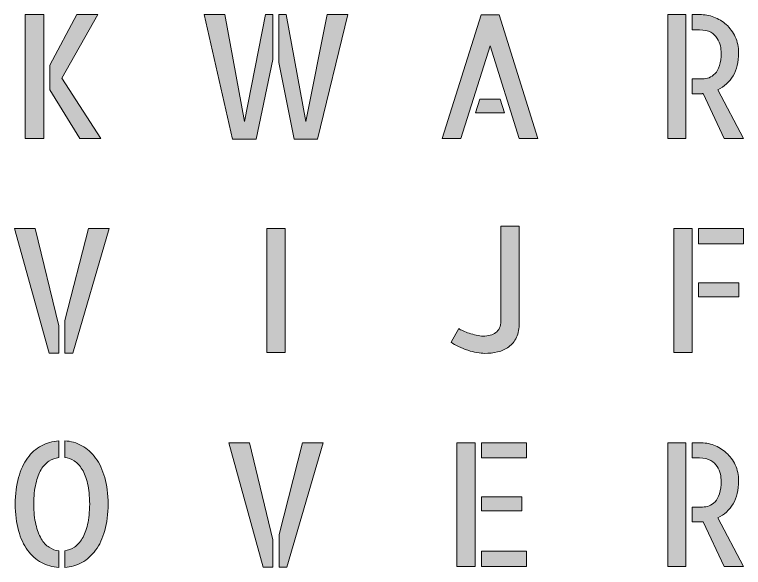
# Model space of a CAD drawing. Header units: millimetres. Extents: x 5 to 145, y -147 to -4.
# Drawn here: x 4.7 to 61.4, y -46.8 to -3.8 of the extents above; entities that cross this region are included whole.
import ezdxf

# ---------------------------------------------------------------- set-up
doc = ezdxf.new("R2010")
doc.units = ezdxf.units.MM
doc.header["$MEASUREMENT"] = 0
doc.layers.add('NL', color=7, linetype='Continuous', lineweight=0)

# ---------------------------------------------------------------- blocks, each defined once
blk = doc.blocks.new('Block_0')
at = {"layer": 'NL', "true_color": 0x1d1d1b, "transparency": 33554687}
h = blk.add_hatch(color=250, dxfattribs=at)
h.dxf.hatch_style = 2
edge = h.paths.add_edge_path()
edge.add_spline(control_points=[(8.357, -8.733), (8.357, -8.733), (11.371, -13.419), (11.371, -13.419), (11.371, -13.419), (9.735, -13.419), (9.735, -13.419), (9.735, -13.419), (7.415, -9.623), (7.415, -9.623), (7.415, -9.623), (7.415, -7.712), (7.415, -7.712), (7.415, -7.712), (9.523, -3.771), (9.523, -3.771), (9.523, -3.771), (11.136, -3.771), (11.136, -3.771), (11.136, -3.771), (8.357, -8.733), (8.357, -8.733)], knot_values=[0, 0, 0, 0, 1, 1, 1, 2, 2, 2, 3, 3, 3, 4, 4, 4, 5, 5, 5, 6, 6, 6, 7, 7, 7, 7], degree=3, periodic=0)
edge = h.paths.add_edge_path()
edge.add_spline(control_points=[(5.496, -13.419), (5.496, -13.419), (5.496, -3.771), (5.496, -3.771), (5.496, -3.771), (6.932, -3.771), (6.932, -3.771), (6.932, -3.771), (6.932, -13.419), (6.932, -13.419), (6.932, -13.419), (5.496, -13.419), (5.496, -13.419)], knot_values=[0, 0, 0, 0, 1, 1, 1, 2, 2, 2, 3, 3, 3, 4, 4, 4, 4], degree=3, periodic=0)
at = {"layer": 'NL'}
for points, knots in [([(5.496, -13.419), (5.496, -13.419), (5.496, -3.771), (5.496, -3.771), (5.496, -3.771), (6.932, -3.771), (6.932, -3.771), (6.932, -3.771), (6.932, -13.419), (6.932, -13.419), (6.932, -13.419), (5.496, -13.419), (5.496, -13.419)], [0, 0, 0, 0, 1, 1, 1, 2, 2, 2, 3, 3, 3, 4, 4, 4, 4]), ([(8.357, -8.733), (8.357, -8.733), (11.371, -13.419), (11.371, -13.419), (11.371, -13.419), (9.735, -13.419), (9.735, -13.419), (9.735, -13.419), (7.415, -9.623), (7.415, -9.623), (7.415, -9.623), (7.415, -7.712), (7.415, -7.712), (7.415, -7.712), (9.523, -3.771), (9.523, -3.771), (9.523, -3.771), (11.136, -3.771), (11.136, -3.771), (11.136, -3.771), (8.357, -8.733), (8.357, -8.733)], [0, 0, 0, 0, 1, 1, 1, 2, 2, 2, 3, 3, 3, 4, 4, 4, 5, 5, 5, 6, 6, 6, 7, 7, 7, 7])]:
    blk.add_open_spline(points, degree=3, knots=knots, dxfattribs=at)
blk = doc.blocks.new('Block_1')
at = {"layer": 'NL', "true_color": 0x1d1d1b, "transparency": 33554687}
h = blk.add_hatch(color=250, dxfattribs=at)
h.dxf.hatch_style = 2
edge = h.paths.add_edge_path()
edge.add_spline(control_points=[(28.998, -3.771), (28.998, -3.771), (30.599, -3.771), (30.599, -3.771), (30.599, -3.771), (28.256, -13.472), (28.256, -13.472), (28.256, -13.472), (26.419, -13.472), (26.419, -13.472), (26.419, -13.472), (25.241, -7.515), (25.241, -7.515), (25.241, -7.515), (25.241, -3.771), (25.241, -3.771), (25.241, -3.771), (25.807, -3.771), (25.807, -3.771), (25.807, -3.771), (27.337, -12.097), (27.337, -12.097), (27.337, -12.097), (28.998, -3.771), (28.998, -3.771)], knot_values=[0, 0, 0, 0, 1, 1, 1, 2, 2, 2, 3, 3, 3, 4, 4, 4, 5, 5, 5, 6, 6, 6, 7, 7, 7, 8, 8, 8, 8], degree=3, periodic=0)
edge = h.paths.add_edge_path()
edge.add_spline(control_points=[(22.557, -12.097), (22.557, -12.097), (24.205, -3.771), (24.205, -3.771), (24.205, -3.771), (24.759, -3.771), (24.759, -3.771), (24.759, -3.771), (24.759, -7.266), (24.759, -7.266), (24.759, -7.266), (23.475, -13.472), (23.475, -13.472), (23.475, -13.472), (21.627, -13.472), (21.627, -13.472), (21.627, -13.472), (19.425, -3.771), (19.425, -3.771), (19.425, -3.771), (21.026, -3.771), (21.026, -3.771), (21.026, -3.771), (22.557, -12.097), (22.557, -12.097)], knot_values=[0, 0, 0, 0, 1, 1, 1, 2, 2, 2, 3, 3, 3, 4, 4, 4, 5, 5, 5, 6, 6, 6, 7, 7, 7, 8, 8, 8, 8], degree=3, periodic=0)
at = {"layer": 'NL'}
for points in [[(22.557, -12.097), (22.557, -12.097), (24.205, -3.771), (24.205, -3.771), (24.205, -3.771), (24.759, -3.771), (24.759, -3.771), (24.759, -3.771), (24.759, -7.266), (24.759, -7.266), (24.759, -7.266), (23.475, -13.472), (23.475, -13.472), (23.475, -13.472), (21.627, -13.472), (21.627, -13.472), (21.627, -13.472), (19.425, -3.771), (19.425, -3.771), (19.425, -3.771), (21.026, -3.771), (21.026, -3.771), (21.026, -3.771), (22.557, -12.097), (22.557, -12.097)], [(28.998, -3.771), (28.998, -3.771), (30.599, -3.771), (30.599, -3.771), (30.599, -3.771), (28.256, -13.472), (28.256, -13.472), (28.256, -13.472), (26.419, -13.472), (26.419, -13.472), (26.419, -13.472), (25.241, -7.515), (25.241, -7.515), (25.241, -7.515), (25.241, -3.771), (25.241, -3.771), (25.241, -3.771), (25.807, -3.771), (25.807, -3.771), (25.807, -3.771), (27.337, -12.097), (27.337, -12.097), (27.337, -12.097), (28.998, -3.771), (28.998, -3.771)]]:
    blk.add_open_spline(points, degree=3, knots=[0, 0, 0, 0, 1, 1, 1, 2, 2, 2, 3, 3, 3, 4, 4, 4, 5, 5, 5, 6, 6, 6, 7, 7, 7, 8, 8, 8, 8], dxfattribs=at)
blk = doc.blocks.new('Block_2')
at = {"layer": 'NL', "true_color": 0x1d1d1b, "transparency": 33554687}
h = blk.add_hatch(color=250, dxfattribs=at)
h.dxf.hatch_style = 2
edge = h.paths.add_edge_path()
edge.add_spline(control_points=[(42.462, -10.356), (42.462, -10.356), (42.803, -11.416), (42.803, -11.416), (42.803, -11.416), (40.554, -11.416), (40.554, -11.416), (40.554, -11.416), (40.884, -10.356), (40.884, -10.356), (40.884, -10.356), (42.462, -10.356), (42.462, -10.356)], knot_values=[0, 0, 0, 0, 1, 1, 1, 2, 2, 2, 3, 3, 3, 4, 4, 4, 4], degree=3, periodic=0)
edge = h.paths.add_edge_path()
edge.add_spline(control_points=[(45.393, -13.419), (45.393, -13.419), (43.933, -13.419), (43.933, -13.419), (43.933, -13.419), (41.684, -6.193), (41.684, -6.193), (41.684, -6.193), (39.412, -13.419), (39.412, -13.419), (39.412, -13.419), (37.94, -13.419), (37.94, -13.419), (37.94, -13.419), (40.978, -3.784), (40.978, -3.784), (40.978, -3.784), (42.379, -3.784), (42.379, -3.784), (42.379, -3.784), (45.393, -13.419), (45.393, -13.419)], knot_values=[0, 0, 0, 0, 1, 1, 1, 2, 2, 2, 3, 3, 3, 4, 4, 4, 5, 5, 5, 6, 6, 6, 7, 7, 7, 7], degree=3, periodic=0)
at = {"layer": 'NL'}
for points, knots in [([(45.393, -13.419), (45.393, -13.419), (43.933, -13.419), (43.933, -13.419), (43.933, -13.419), (41.684, -6.193), (41.684, -6.193), (41.684, -6.193), (39.412, -13.419), (39.412, -13.419), (39.412, -13.419), (37.94, -13.419), (37.94, -13.419), (37.94, -13.419), (40.978, -3.784), (40.978, -3.784), (40.978, -3.784), (42.379, -3.784), (42.379, -3.784), (42.379, -3.784), (45.393, -13.419), (45.393, -13.419)], [0, 0, 0, 0, 1, 1, 1, 2, 2, 2, 3, 3, 3, 4, 4, 4, 5, 5, 5, 6, 6, 6, 7, 7, 7, 7]), ([(42.462, -10.356), (42.462, -10.356), (42.803, -11.416), (42.803, -11.416), (42.803, -11.416), (40.554, -11.416), (40.554, -11.416), (40.554, -11.416), (40.884, -10.356), (40.884, -10.356), (40.884, -10.356), (42.462, -10.356), (42.462, -10.356)], [0, 0, 0, 0, 1, 1, 1, 2, 2, 2, 3, 3, 3, 4, 4, 4, 4])]:
    blk.add_open_spline(points, degree=3, knots=knots, dxfattribs=at)
blk = doc.blocks.new('Block_3')
at = {"layer": 'NL', "true_color": 0x1d1d1b, "transparency": 33554687}
h = blk.add_hatch(color=250, dxfattribs=at)
h.dxf.hatch_style = 2
edge = h.paths.add_edge_path()
edge.add_spline(control_points=[(61.395, -13.419), (61.395, -13.419), (59.899, -13.419), (59.899, -13.419), (59.899, -13.419), (58.263, -9.924), (58.263, -9.924), (58.239, -9.924), (58.214, -9.926), (58.186, -9.93), (58.159, -9.935), (58.117, -9.937), (58.063, -9.937), (58.008, -9.937), (57.927, -9.937), (57.821, -9.937), (57.715, -9.937), (57.576, -9.937), (57.403, -9.937), (57.403, -9.937), (57.403, -8.785), (57.403, -8.785), (57.403, -8.785), (58.204, -8.785), (58.204, -8.785), (58.376, -8.785), (58.549, -8.752), (58.722, -8.687), (58.895, -8.621), (59.052, -8.515), (59.193, -8.366), (59.334, -8.218), (59.448, -8.011), (59.534, -7.744), (59.621, -7.478), (59.664, -7.149), (59.664, -6.756), (59.664, -6.599), (59.644, -6.418), (59.605, -6.213), (59.566, -6.008), (59.485, -5.811), (59.364, -5.623), (59.242, -5.436), (59.071, -5.279), (58.852, -5.152), (58.632, -5.026), (58.341, -4.962), (57.98, -4.962), (57.98, -4.962), (57.403, -4.962), (57.403, -4.962), (57.403, -4.962), (57.403, -3.771), (57.403, -3.771), (57.403, -3.771), (58.004, -3.771), (58.004, -3.771), (58.373, -3.771), (58.738, -3.836), (59.099, -3.967), (59.46, -4.098), (59.784, -4.295), (60.07, -4.556), (60.357, -4.818), (60.588, -5.135), (60.765, -5.506), (60.941, -5.877), (61.03, -6.293), (61.03, -6.756), (61.03, -7.454), (60.884, -8.048), (60.594, -8.536), (60.304, -9.025), (59.911, -9.387), (59.417, -9.623), (59.417, -9.623), (61.395, -13.419), (61.395, -13.419)], knot_values=[0, 0, 0, 0, 1, 1, 1, 2, 2, 2, 3, 3, 3, 4, 4, 4, 5, 5, 5, 6, 6, 6, 7, 7, 7, 8, 8, 8, 9, 9, 9, 10, 10, 10, 11, 11, 11, 12, 12, 12, 13, 13, 13, 14, 14, 14, 15, 15, 15, 16, 16, 16, 17, 17, 17, 18, 18, 18, 19, 19, 19, 20, 20, 20, 21, 21, 21, 22, 22, 22, 23, 23, 23, 24, 24, 24, 25, 25, 25, 26, 26, 26, 26], degree=3, periodic=0)
edge = h.paths.add_edge_path()
edge.add_spline(control_points=[(55.508, -3.771), (55.508, -3.771), (56.921, -3.771), (56.921, -3.771), (56.921, -3.771), (56.921, -13.419), (56.921, -13.419), (56.921, -13.419), (55.508, -13.419), (55.508, -13.419), (55.508, -13.419), (55.508, -3.771), (55.508, -3.771)], knot_values=[0, 0, 0, 0, 1, 1, 1, 2, 2, 2, 3, 3, 3, 4, 4, 4, 4], degree=3, periodic=0)
at = {"layer": 'NL'}
for points, knots in [([(55.508, -3.771), (55.508, -3.771), (56.921, -3.771), (56.921, -3.771), (56.921, -3.771), (56.921, -13.419), (56.921, -13.419), (56.921, -13.419), (55.508, -13.419), (55.508, -13.419), (55.508, -13.419), (55.508, -3.771), (55.508, -3.771)], [0, 0, 0, 0, 1, 1, 1, 2, 2, 2, 3, 3, 3, 4, 4, 4, 4]), ([(61.395, -13.419), (61.395, -13.419), (59.899, -13.419), (59.899, -13.419), (59.899, -13.419), (58.263, -9.924), (58.263, -9.924), (58.239, -9.924), (58.214, -9.926), (58.186, -9.93), (58.159, -9.935), (58.117, -9.937), (58.063, -9.937), (58.008, -9.937), (57.927, -9.937), (57.821, -9.937), (57.715, -9.937), (57.576, -9.937), (57.403, -9.937), (57.403, -9.937), (57.403, -8.785), (57.403, -8.785), (57.403, -8.785), (58.204, -8.785), (58.204, -8.785), (58.376, -8.785), (58.549, -8.752), (58.722, -8.687), (58.895, -8.621), (59.052, -8.515), (59.193, -8.366), (59.334, -8.218), (59.448, -8.011), (59.534, -7.744), (59.621, -7.478), (59.664, -7.149), (59.664, -6.756), (59.664, -6.599), (59.644, -6.418), (59.605, -6.213), (59.566, -6.008), (59.485, -5.811), (59.364, -5.623), (59.242, -5.436), (59.071, -5.279), (58.852, -5.152), (58.632, -5.026), (58.341, -4.962), (57.98, -4.962), (57.98, -4.962), (57.403, -4.962), (57.403, -4.962), (57.403, -4.962), (57.403, -3.771), (57.403, -3.771), (57.403, -3.771), (58.004, -3.771), (58.004, -3.771), (58.373, -3.771), (58.738, -3.836), (59.099, -3.967), (59.46, -4.098), (59.784, -4.295), (60.07, -4.556), (60.357, -4.818), (60.588, -5.135), (60.765, -5.506), (60.941, -5.877), (61.03, -6.293), (61.03, -6.756), (61.03, -7.454), (60.884, -8.048), (60.594, -8.536), (60.304, -9.025), (59.911, -9.387), (59.417, -9.623), (59.417, -9.623), (61.395, -13.419), (61.395, -13.419)], [0, 0, 0, 0, 1, 1, 1, 2, 2, 2, 3, 3, 3, 4, 4, 4, 5, 5, 5, 6, 6, 6, 7, 7, 7, 8, 8, 8, 9, 9, 9, 10, 10, 10, 11, 11, 11, 12, 12, 12, 13, 13, 13, 14, 14, 14, 15, 15, 15, 16, 16, 16, 17, 17, 17, 18, 18, 18, 19, 19, 19, 20, 20, 20, 21, 21, 21, 22, 22, 22, 23, 23, 23, 24, 24, 24, 25, 25, 25, 26, 26, 26, 26])]:
    blk.add_open_spline(points, degree=3, knots=knots, dxfattribs=at)
blk = doc.blocks.new('Block_9')
at = {"layer": 'NL', "true_color": 0x1d1d1b, "transparency": 33554687}
h = blk.add_hatch(color=250, dxfattribs=at)
h.dxf.hatch_style = 2
edge = h.paths.add_edge_path()
edge.add_spline(control_points=[(10.423, -20.438), (10.423, -20.438), (12.025, -20.438), (12.025, -20.438), (12.025, -20.438), (9.199, -30.138), (9.199, -30.138), (9.199, -30.138), (8.587, -30.138), (8.587, -30.138), (8.587, -30.138), (8.587, -27.586), (8.587, -27.586), (8.587, -27.586), (10.423, -20.438), (10.423, -20.438)], knot_values=[0, 0, 0, 0, 1, 1, 1, 2, 2, 2, 3, 3, 3, 4, 4, 4, 5, 5, 5, 5], degree=3, periodic=0)
edge = h.paths.add_edge_path()
edge.add_spline(control_points=[(4.666, -20.438), (4.666, -20.438), (6.279, -20.438), (6.279, -20.438), (6.279, -20.438), (8.104, -28.004), (8.104, -28.004), (8.104, -28.004), (8.104, -30.138), (8.104, -30.138), (8.104, -30.138), (7.362, -30.138), (7.362, -30.138), (7.362, -30.138), (4.666, -20.438), (4.666, -20.438)], knot_values=[0, 0, 0, 0, 1, 1, 1, 2, 2, 2, 3, 3, 3, 4, 4, 4, 5, 5, 5, 5], degree=3, periodic=0)
at = {"layer": 'NL'}
for points in [[(4.666, -20.438), (4.666, -20.438), (6.279, -20.438), (6.279, -20.438), (6.279, -20.438), (8.104, -28.004), (8.104, -28.004), (8.104, -28.004), (8.104, -30.138), (8.104, -30.138), (8.104, -30.138), (7.362, -30.138), (7.362, -30.138), (7.362, -30.138), (4.666, -20.438), (4.666, -20.438)], [(10.423, -20.438), (10.423, -20.438), (12.025, -20.438), (12.025, -20.438), (12.025, -20.438), (9.199, -30.138), (9.199, -30.138), (9.199, -30.138), (8.587, -30.138), (8.587, -30.138), (8.587, -30.138), (8.587, -27.586), (8.587, -27.586), (8.587, -27.586), (10.423, -20.438), (10.423, -20.438)]]:
    blk.add_open_spline(points, degree=3, knots=[0, 0, 0, 0, 1, 1, 1, 2, 2, 2, 3, 3, 3, 4, 4, 4, 5, 5, 5, 5], dxfattribs=at)
blk = doc.blocks.new('Block_10')
at = {"layer": 'NL', "true_color": 0x1d1d1b, "transparency": 33554687}
h = blk.add_hatch(color=250, dxfattribs=at)
h.dxf.hatch_style = 2
edge = h.paths.add_edge_path()
edge.add_spline(control_points=[(25.73, -30.086), (25.73, -30.086), (24.294, -30.086), (24.294, -30.086), (24.294, -30.086), (24.294, -20.438), (24.294, -20.438), (24.294, -20.438), (25.73, -20.438), (25.73, -20.438), (25.73, -20.438), (25.73, -30.086), (25.73, -30.086)], knot_values=[0, 0, 0, 0, 1, 1, 1, 2, 2, 2, 3, 3, 3, 4, 4, 4, 4], degree=3, periodic=0)
at = {"layer": 'NL'}
blk.add_open_spline([(25.73, -30.086), (25.73, -30.086), (24.294, -30.086), (24.294, -30.086), (24.294, -30.086), (24.294, -20.438), (24.294, -20.438), (24.294, -20.438), (25.73, -20.438), (25.73, -20.438), (25.73, -20.438), (25.73, -30.086), (25.73, -30.086)], degree=3, knots=[0, 0, 0, 0, 1, 1, 1, 2, 2, 2, 3, 3, 3, 4, 4, 4, 4], dxfattribs=at)
blk = doc.blocks.new('Block_11')
at = {"layer": 'NL', "true_color": 0x1d1d1b, "transparency": 33554687}
h = blk.add_hatch(color=250, dxfattribs=at)
h.dxf.hatch_style = 2
edge = h.paths.add_edge_path()
edge.add_spline(control_points=[(43.957, -20.241), (43.957, -20.241), (43.957, -27.756), (43.957, -27.756), (43.957, -28.21), (43.882, -28.592), (43.733, -28.901), (43.584, -29.211), (43.384, -29.46), (43.133, -29.647), (42.881, -29.835), (42.593, -29.966), (42.267, -30.04), (41.941, -30.114), (41.606, -30.151), (41.261, -30.151), (41.088, -30.151), (40.886, -30.132), (40.654, -30.093), (40.423, -30.053), (40.183, -29.992), (39.936, -29.909), (39.689, -29.826), (39.451, -29.733), (39.224, -29.628), (38.996, -29.523), (38.803, -29.405), (38.647, -29.274), (38.647, -29.274), (39.247, -28.214), (39.247, -28.214), (39.325, -28.275), (39.437, -28.338), (39.583, -28.404), (39.728, -28.469), (39.887, -28.53), (40.06, -28.587), (40.232, -28.644), (40.413, -28.694), (40.601, -28.738), (40.79, -28.781), (40.966, -28.803), (41.131, -28.803), (41.547, -28.803), (41.879, -28.714), (42.126, -28.535), (42.373, -28.356), (42.505, -28.053), (42.52, -27.625), (42.52, -27.625), (42.52, -20.241), (42.52, -20.241), (42.52, -20.241), (43.957, -20.241), (43.957, -20.241)], knot_values=[0, 0, 0, 0, 1, 1, 1, 2, 2, 2, 3, 3, 3, 4, 4, 4, 5, 5, 5, 6, 6, 6, 7, 7, 7, 8, 8, 8, 9, 9, 9, 10, 10, 10, 11, 11, 11, 12, 12, 12, 13, 13, 13, 14, 14, 14, 15, 15, 15, 16, 16, 16, 17, 17, 17, 18, 18, 18, 18], degree=3, periodic=0)
at = {"layer": 'NL'}
blk.add_open_spline([(43.957, -20.241), (43.957, -20.241), (43.957, -27.756), (43.957, -27.756), (43.957, -28.21), (43.882, -28.592), (43.733, -28.901), (43.584, -29.211), (43.384, -29.46), (43.133, -29.647), (42.881, -29.835), (42.593, -29.966), (42.267, -30.04), (41.941, -30.114), (41.606, -30.151), (41.261, -30.151), (41.088, -30.151), (40.886, -30.132), (40.654, -30.093), (40.423, -30.053), (40.183, -29.992), (39.936, -29.909), (39.689, -29.826), (39.451, -29.733), (39.224, -29.628), (38.996, -29.523), (38.803, -29.405), (38.647, -29.274), (38.647, -29.274), (39.247, -28.214), (39.247, -28.214), (39.325, -28.275), (39.437, -28.338), (39.583, -28.404), (39.728, -28.469), (39.887, -28.53), (40.06, -28.587), (40.232, -28.644), (40.413, -28.694), (40.601, -28.738), (40.79, -28.781), (40.966, -28.803), (41.131, -28.803), (41.547, -28.803), (41.879, -28.714), (42.126, -28.535), (42.373, -28.356), (42.505, -28.053), (42.52, -27.625), (42.52, -27.625), (42.52, -20.241), (42.52, -20.241), (42.52, -20.241), (43.957, -20.241), (43.957, -20.241)], degree=3, knots=[0, 0, 0, 0, 1, 1, 1, 2, 2, 2, 3, 3, 3, 4, 4, 4, 5, 5, 5, 6, 6, 6, 7, 7, 7, 8, 8, 8, 9, 9, 9, 10, 10, 10, 11, 11, 11, 12, 12, 12, 13, 13, 13, 14, 14, 14, 15, 15, 15, 16, 16, 16, 17, 17, 17, 18, 18, 18, 18], dxfattribs=at)
blk = doc.blocks.new('Block_12')
at = {"layer": 'NL', "true_color": 0x1d1d1b, "transparency": 33554687}
h = blk.add_hatch(color=250, dxfattribs=at)
h.dxf.hatch_style = 2
edge = h.paths.add_edge_path()
edge.add_spline(control_points=[(61.036, -25.74), (61.036, -25.74), (57.892, -25.74), (57.892, -25.74), (57.892, -25.74), (57.892, -24.666), (57.892, -24.666), (57.892, -24.666), (61.036, -24.666), (61.036, -24.666), (61.036, -24.666), (61.036, -25.74), (61.036, -25.74)], knot_values=[0, 0, 0, 0, 1, 1, 1, 2, 2, 2, 3, 3, 3, 4, 4, 4, 4], degree=3, periodic=0)
edge = h.paths.add_edge_path()
edge.add_spline(control_points=[(61.401, -20.438), (61.401, -20.438), (61.401, -21.629), (61.401, -21.629), (61.401, -21.629), (57.892, -21.629), (57.892, -21.629), (57.892, -21.629), (57.892, -20.438), (57.892, -20.438), (57.892, -20.438), (61.401, -20.438), (61.401, -20.438)], knot_values=[0, 0, 0, 0, 1, 1, 1, 2, 2, 2, 3, 3, 3, 4, 4, 4, 4], degree=3, periodic=0)
edge = h.paths.add_edge_path()
edge.add_spline(control_points=[(55.973, -20.438), (55.973, -20.438), (57.409, -20.438), (57.409, -20.438), (57.409, -20.438), (57.409, -30.086), (57.409, -30.086), (57.409, -30.086), (55.973, -30.086), (55.973, -30.086), (55.973, -30.086), (55.973, -20.438), (55.973, -20.438)], knot_values=[0, 0, 0, 0, 1, 1, 1, 2, 2, 2, 3, 3, 3, 4, 4, 4, 4], degree=3, periodic=0)
at = {"layer": 'NL'}
for points in [[(55.973, -20.438), (55.973, -20.438), (57.409, -20.438), (57.409, -20.438), (57.409, -20.438), (57.409, -30.086), (57.409, -30.086), (57.409, -30.086), (55.973, -30.086), (55.973, -30.086), (55.973, -30.086), (55.973, -20.438), (55.973, -20.438)], [(61.401, -20.438), (61.401, -20.438), (61.401, -21.629), (61.401, -21.629), (61.401, -21.629), (57.892, -21.629), (57.892, -21.629), (57.892, -21.629), (57.892, -20.438), (57.892, -20.438), (57.892, -20.438), (61.401, -20.438), (61.401, -20.438)], [(61.036, -25.74), (61.036, -25.74), (57.892, -25.74), (57.892, -25.74), (57.892, -25.74), (57.892, -24.666), (57.892, -24.666), (57.892, -24.666), (61.036, -24.666), (61.036, -24.666), (61.036, -24.666), (61.036, -25.74), (61.036, -25.74)]]:
    blk.add_open_spline(points, degree=3, knots=[0, 0, 0, 0, 1, 1, 1, 2, 2, 2, 3, 3, 3, 4, 4, 4, 4], dxfattribs=at)
blk = doc.blocks.new('Block_18')
at = {"layer": 'NL', "true_color": 0x1d1d1b, "transparency": 33554687}
h = blk.add_hatch(color=250, dxfattribs=at)
h.dxf.hatch_style = 2
edge = h.paths.add_edge_path()
edge.add_spline(control_points=[(8.569, -36.96), (9.048, -36.986), (9.493, -37.113), (9.905, -37.34), (10.317, -37.567), (10.674, -37.887), (10.977, -38.302), (11.279, -38.716), (11.516, -39.223), (11.689, -39.82), (11.862, -40.418), (11.948, -41.106), (11.948, -41.882), (11.948, -42.659), (11.862, -43.349), (11.689, -43.951), (11.516, -44.553), (11.279, -45.062), (10.977, -45.476), (10.674, -45.891), (10.319, -46.209), (9.911, -46.432), (9.503, -46.654), (9.055, -46.783), (8.569, -46.818), (8.569, -46.818), (8.569, -45.522), (8.569, -45.522), (8.836, -45.487), (9.087, -45.393), (9.322, -45.24), (9.558, -45.088), (9.762, -44.865), (9.935, -44.573), (10.107, -44.28), (10.245, -43.914), (10.347, -43.473), (10.449, -43.032), (10.504, -42.502), (10.512, -41.882), (10.504, -41.263), (10.449, -40.733), (10.347, -40.292), (10.245, -39.851), (10.105, -39.485), (9.929, -39.192), (9.752, -38.9), (9.546, -38.677), (9.311, -38.524), (9.075, -38.372), (8.828, -38.282), (8.569, -38.256), (8.569, -38.256), (8.569, -36.96), (8.569, -36.96)], knot_values=[0, 0, 0, 0, 1, 1, 1, 2, 2, 2, 3, 3, 3, 4, 4, 4, 5, 5, 5, 6, 6, 6, 7, 7, 7, 8, 8, 8, 9, 9, 9, 10, 10, 10, 11, 11, 11, 12, 12, 12, 13, 13, 13, 14, 14, 14, 15, 15, 15, 16, 16, 16, 17, 17, 17, 18, 18, 18, 18], degree=3, periodic=0)
edge = h.paths.add_edge_path()
edge.add_spline(control_points=[(4.719, -41.882), (4.719, -41.106), (4.803, -40.418), (4.972, -39.82), (5.14, -39.223), (5.376, -38.716), (5.678, -38.302), (5.98, -37.887), (6.338, -37.569), (6.75, -37.346), (7.162, -37.124), (7.611, -36.995), (8.098, -36.96), (8.098, -36.96), (8.098, -38.269), (8.098, -38.269), (7.831, -38.304), (7.58, -38.396), (7.344, -38.544), (7.109, -38.693), (6.905, -38.911), (6.732, -39.199), (6.559, -39.487), (6.422, -39.853), (6.32, -40.298), (6.218, -40.743), (6.163, -41.272), (6.155, -41.882), (6.163, -42.502), (6.218, -43.032), (6.32, -43.473), (6.422, -43.914), (6.561, -44.283), (6.738, -44.579), (6.915, -44.876), (7.121, -45.101), (7.356, -45.253), (7.592, -45.406), (7.839, -45.496), (8.098, -45.522), (8.098, -45.522), (8.098, -46.818), (8.098, -46.818), (7.619, -46.783), (7.172, -46.654), (6.756, -46.432), (6.339, -46.209), (5.98, -45.891), (5.678, -45.476), (5.376, -45.062), (5.14, -44.553), (4.972, -43.951), (4.803, -43.349), (4.719, -42.659), (4.719, -41.882)], knot_values=[0, 0, 0, 0, 1, 1, 1, 2, 2, 2, 3, 3, 3, 4, 4, 4, 5, 5, 5, 6, 6, 6, 7, 7, 7, 8, 8, 8, 9, 9, 9, 10, 10, 10, 11, 11, 11, 12, 12, 12, 13, 13, 13, 14, 14, 14, 15, 15, 15, 16, 16, 16, 17, 17, 17, 18, 18, 18, 18], degree=3, periodic=0)
at = {"layer": 'NL'}
for points in [[(4.719, -41.882), (4.719, -41.106), (4.803, -40.418), (4.972, -39.82), (5.14, -39.223), (5.376, -38.716), (5.678, -38.302), (5.98, -37.887), (6.338, -37.569), (6.75, -37.346), (7.162, -37.124), (7.611, -36.995), (8.098, -36.96), (8.098, -36.96), (8.098, -38.269), (8.098, -38.269), (7.831, -38.304), (7.58, -38.396), (7.344, -38.544), (7.109, -38.693), (6.905, -38.911), (6.732, -39.199), (6.559, -39.487), (6.422, -39.853), (6.32, -40.298), (6.218, -40.743), (6.163, -41.272), (6.155, -41.882), (6.163, -42.502), (6.218, -43.032), (6.32, -43.473), (6.422, -43.914), (6.561, -44.283), (6.738, -44.579), (6.915, -44.876), (7.121, -45.101), (7.356, -45.253), (7.592, -45.406), (7.839, -45.496), (8.098, -45.522), (8.098, -45.522), (8.098, -46.818), (8.098, -46.818), (7.619, -46.783), (7.172, -46.654), (6.756, -46.432), (6.339, -46.209), (5.98, -45.891), (5.678, -45.476), (5.376, -45.062), (5.14, -44.553), (4.972, -43.951), (4.803, -43.349), (4.719, -42.659), (4.719, -41.882)], [(8.569, -36.96), (9.048, -36.986), (9.493, -37.113), (9.905, -37.34), (10.317, -37.567), (10.674, -37.887), (10.977, -38.302), (11.279, -38.716), (11.516, -39.223), (11.689, -39.82), (11.862, -40.418), (11.948, -41.106), (11.948, -41.882), (11.948, -42.659), (11.862, -43.349), (11.689, -43.951), (11.516, -44.553), (11.279, -45.062), (10.977, -45.476), (10.674, -45.891), (10.319, -46.209), (9.911, -46.432), (9.503, -46.654), (9.055, -46.783), (8.569, -46.818), (8.569, -46.818), (8.569, -45.522), (8.569, -45.522), (8.836, -45.487), (9.087, -45.393), (9.322, -45.24), (9.558, -45.088), (9.762, -44.865), (9.935, -44.573), (10.107, -44.28), (10.245, -43.914), (10.347, -43.473), (10.449, -43.032), (10.504, -42.502), (10.512, -41.882), (10.504, -41.263), (10.449, -40.733), (10.347, -40.292), (10.245, -39.851), (10.105, -39.485), (9.929, -39.192), (9.752, -38.9), (9.546, -38.677), (9.311, -38.524), (9.075, -38.372), (8.828, -38.282), (8.569, -38.256), (8.569, -38.256), (8.569, -36.96), (8.569, -36.96)]]:
    blk.add_open_spline(points, degree=3, knots=[0, 0, 0, 0, 1, 1, 1, 2, 2, 2, 3, 3, 3, 4, 4, 4, 5, 5, 5, 6, 6, 6, 7, 7, 7, 8, 8, 8, 9, 9, 9, 10, 10, 10, 11, 11, 11, 12, 12, 12, 13, 13, 13, 14, 14, 14, 15, 15, 15, 16, 16, 16, 17, 17, 17, 18, 18, 18, 18], dxfattribs=at)
blk = doc.blocks.new('Block_19')
at = {"layer": 'NL', "true_color": 0x1d1d1b, "transparency": 33554687}
h = blk.add_hatch(color=250, dxfattribs=at)
h.dxf.hatch_style = 2
edge = h.paths.add_edge_path()
edge.add_spline(control_points=[(27.09, -37.104), (27.09, -37.104), (28.691, -37.104), (28.691, -37.104), (28.691, -37.104), (25.866, -46.805), (25.866, -46.805), (25.866, -46.805), (25.253, -46.805), (25.253, -46.805), (25.253, -46.805), (25.253, -44.252), (25.253, -44.252), (25.253, -44.252), (27.09, -37.104), (27.09, -37.104)], knot_values=[0, 0, 0, 0, 1, 1, 1, 2, 2, 2, 3, 3, 3, 4, 4, 4, 5, 5, 5, 5], degree=3, periodic=0)
edge = h.paths.add_edge_path()
edge.add_spline(control_points=[(21.332, -37.104), (21.332, -37.104), (22.946, -37.104), (22.946, -37.104), (22.946, -37.104), (24.771, -44.671), (24.771, -44.671), (24.771, -44.671), (24.771, -46.805), (24.771, -46.805), (24.771, -46.805), (24.029, -46.805), (24.029, -46.805), (24.029, -46.805), (21.332, -37.104), (21.332, -37.104)], knot_values=[0, 0, 0, 0, 1, 1, 1, 2, 2, 2, 3, 3, 3, 4, 4, 4, 5, 5, 5, 5], degree=3, periodic=0)
at = {"layer": 'NL'}
for points in [[(21.332, -37.104), (21.332, -37.104), (22.946, -37.104), (22.946, -37.104), (22.946, -37.104), (24.771, -44.671), (24.771, -44.671), (24.771, -44.671), (24.771, -46.805), (24.771, -46.805), (24.771, -46.805), (24.029, -46.805), (24.029, -46.805), (24.029, -46.805), (21.332, -37.104), (21.332, -37.104)], [(27.09, -37.104), (27.09, -37.104), (28.691, -37.104), (28.691, -37.104), (28.691, -37.104), (25.866, -46.805), (25.866, -46.805), (25.866, -46.805), (25.253, -46.805), (25.253, -46.805), (25.253, -46.805), (25.253, -44.252), (25.253, -44.252), (25.253, -44.252), (27.09, -37.104), (27.09, -37.104)]]:
    blk.add_open_spline(points, degree=3, knots=[0, 0, 0, 0, 1, 1, 1, 2, 2, 2, 3, 3, 3, 4, 4, 4, 5, 5, 5, 5], dxfattribs=at)
blk = doc.blocks.new('Block_20')
at = {"layer": 'NL', "true_color": 0x1d1d1b, "transparency": 33554687}
h = blk.add_hatch(color=250, dxfattribs=at)
h.dxf.hatch_style = 2
edge = h.paths.add_edge_path()
edge.add_spline(control_points=[(41.007, -45.561), (41.007, -45.561), (44.516, -45.561), (44.516, -45.561), (44.516, -45.561), (44.516, -46.752), (44.516, -46.752), (44.516, -46.752), (41.007, -46.752), (41.007, -46.752), (41.007, -46.752), (41.007, -45.561), (41.007, -45.561)], knot_values=[0, 0, 0, 0, 1, 1, 1, 2, 2, 2, 3, 3, 3, 4, 4, 4, 4], degree=3, periodic=0)
edge = h.paths.add_edge_path()
edge.add_spline(control_points=[(44.151, -42.406), (44.151, -42.406), (41.007, -42.406), (41.007, -42.406), (41.007, -42.406), (41.007, -41.333), (41.007, -41.333), (41.007, -41.333), (44.151, -41.333), (44.151, -41.333), (44.151, -41.333), (44.151, -42.406), (44.151, -42.406)], knot_values=[0, 0, 0, 0, 1, 1, 1, 2, 2, 2, 3, 3, 3, 4, 4, 4, 4], degree=3, periodic=0)
edge = h.paths.add_edge_path()
edge.add_spline(control_points=[(44.516, -37.104), (44.516, -37.104), (44.516, -38.295), (44.516, -38.295), (44.516, -38.295), (41.007, -38.295), (41.007, -38.295), (41.007, -38.295), (41.007, -37.104), (41.007, -37.104), (41.007, -37.104), (44.516, -37.104), (44.516, -37.104)], knot_values=[0, 0, 0, 0, 1, 1, 1, 2, 2, 2, 3, 3, 3, 4, 4, 4, 4], degree=3, periodic=0)
edge = h.paths.add_edge_path()
edge.add_spline(control_points=[(39.088, -37.104), (39.088, -37.104), (40.525, -37.104), (40.525, -37.104), (40.525, -37.104), (40.525, -46.752), (40.525, -46.752), (40.525, -46.752), (39.088, -46.752), (39.088, -46.752), (39.088, -46.752), (39.088, -37.104), (39.088, -37.104)], knot_values=[0, 0, 0, 0, 1, 1, 1, 2, 2, 2, 3, 3, 3, 4, 4, 4, 4], degree=3, periodic=0)
at = {"layer": 'NL'}
for points in [[(39.088, -37.104), (39.088, -37.104), (40.525, -37.104), (40.525, -37.104), (40.525, -37.104), (40.525, -46.752), (40.525, -46.752), (40.525, -46.752), (39.088, -46.752), (39.088, -46.752), (39.088, -46.752), (39.088, -37.104), (39.088, -37.104)], [(44.516, -37.104), (44.516, -37.104), (44.516, -38.295), (44.516, -38.295), (44.516, -38.295), (41.007, -38.295), (41.007, -38.295), (41.007, -38.295), (41.007, -37.104), (41.007, -37.104), (41.007, -37.104), (44.516, -37.104), (44.516, -37.104)], [(44.151, -42.406), (44.151, -42.406), (41.007, -42.406), (41.007, -42.406), (41.007, -42.406), (41.007, -41.333), (41.007, -41.333), (41.007, -41.333), (44.151, -41.333), (44.151, -41.333), (44.151, -41.333), (44.151, -42.406), (44.151, -42.406)], [(41.007, -45.561), (41.007, -45.561), (44.516, -45.561), (44.516, -45.561), (44.516, -45.561), (44.516, -46.752), (44.516, -46.752), (44.516, -46.752), (41.007, -46.752), (41.007, -46.752), (41.007, -46.752), (41.007, -45.561), (41.007, -45.561)]]:
    blk.add_open_spline(points, degree=3, knots=[0, 0, 0, 0, 1, 1, 1, 2, 2, 2, 3, 3, 3, 4, 4, 4, 4], dxfattribs=at)
blk = doc.blocks.new('Block_21')
at = {"layer": 'NL', "true_color": 0x1d1d1b, "transparency": 33554687}
h = blk.add_hatch(color=250, dxfattribs=at)
h.dxf.hatch_style = 2
edge = h.paths.add_edge_path()
edge.add_spline(control_points=[(61.395, -46.752), (61.395, -46.752), (59.899, -46.752), (59.899, -46.752), (59.899, -46.752), (58.263, -43.257), (58.263, -43.257), (58.239, -43.257), (58.214, -43.259), (58.186, -43.264), (58.159, -43.268), (58.117, -43.27), (58.063, -43.27), (58.008, -43.27), (57.927, -43.27), (57.821, -43.27), (57.715, -43.27), (57.576, -43.27), (57.403, -43.27), (57.403, -43.27), (57.403, -42.118), (57.403, -42.118), (57.403, -42.118), (58.204, -42.118), (58.204, -42.118), (58.376, -42.118), (58.549, -42.085), (58.722, -42.02), (58.895, -41.954), (59.052, -41.848), (59.193, -41.699), (59.334, -41.551), (59.448, -41.344), (59.534, -41.077), (59.621, -40.811), (59.664, -40.482), (59.664, -40.089), (59.664, -39.932), (59.644, -39.751), (59.605, -39.546), (59.566, -39.341), (59.485, -39.144), (59.364, -38.956), (59.242, -38.769), (59.071, -38.612), (58.852, -38.485), (58.632, -38.359), (58.341, -38.295), (57.98, -38.295), (57.98, -38.295), (57.403, -38.295), (57.403, -38.295), (57.403, -38.295), (57.403, -37.104), (57.403, -37.104), (57.403, -37.104), (58.004, -37.104), (58.004, -37.104), (58.373, -37.104), (58.738, -37.169), (59.099, -37.3), (59.46, -37.431), (59.784, -37.628), (60.07, -37.89), (60.357, -38.151), (60.588, -38.468), (60.765, -38.839), (60.941, -39.21), (61.03, -39.626), (61.03, -40.089), (61.03, -40.787), (60.884, -41.381), (60.594, -41.869), (60.304, -42.358), (59.911, -42.72), (59.417, -42.956), (59.417, -42.956), (61.395, -46.752), (61.395, -46.752)], knot_values=[0, 0, 0, 0, 1, 1, 1, 2, 2, 2, 3, 3, 3, 4, 4, 4, 5, 5, 5, 6, 6, 6, 7, 7, 7, 8, 8, 8, 9, 9, 9, 10, 10, 10, 11, 11, 11, 12, 12, 12, 13, 13, 13, 14, 14, 14, 15, 15, 15, 16, 16, 16, 17, 17, 17, 18, 18, 18, 19, 19, 19, 20, 20, 20, 21, 21, 21, 22, 22, 22, 23, 23, 23, 24, 24, 24, 25, 25, 25, 26, 26, 26, 26], degree=3, periodic=0)
edge = h.paths.add_edge_path()
edge.add_spline(control_points=[(55.508, -37.104), (55.508, -37.104), (56.921, -37.104), (56.921, -37.104), (56.921, -37.104), (56.921, -46.752), (56.921, -46.752), (56.921, -46.752), (55.508, -46.752), (55.508, -46.752), (55.508, -46.752), (55.508, -37.104), (55.508, -37.104)], knot_values=[0, 0, 0, 0, 1, 1, 1, 2, 2, 2, 3, 3, 3, 4, 4, 4, 4], degree=3, periodic=0)
at = {"layer": 'NL'}
for points, knots in [([(55.508, -37.104), (55.508, -37.104), (56.921, -37.104), (56.921, -37.104), (56.921, -37.104), (56.921, -46.752), (56.921, -46.752), (56.921, -46.752), (55.508, -46.752), (55.508, -46.752), (55.508, -46.752), (55.508, -37.104), (55.508, -37.104)], [0, 0, 0, 0, 1, 1, 1, 2, 2, 2, 3, 3, 3, 4, 4, 4, 4]), ([(61.395, -46.752), (61.395, -46.752), (59.899, -46.752), (59.899, -46.752), (59.899, -46.752), (58.263, -43.257), (58.263, -43.257), (58.239, -43.257), (58.214, -43.259), (58.186, -43.264), (58.159, -43.268), (58.117, -43.27), (58.063, -43.27), (58.008, -43.27), (57.927, -43.27), (57.821, -43.27), (57.715, -43.27), (57.576, -43.27), (57.403, -43.27), (57.403, -43.27), (57.403, -42.118), (57.403, -42.118), (57.403, -42.118), (58.204, -42.118), (58.204, -42.118), (58.376, -42.118), (58.549, -42.085), (58.722, -42.02), (58.895, -41.954), (59.052, -41.848), (59.193, -41.699), (59.334, -41.551), (59.448, -41.344), (59.534, -41.077), (59.621, -40.811), (59.664, -40.482), (59.664, -40.089), (59.664, -39.932), (59.644, -39.751), (59.605, -39.546), (59.566, -39.341), (59.485, -39.144), (59.364, -38.956), (59.242, -38.769), (59.071, -38.612), (58.852, -38.485), (58.632, -38.359), (58.341, -38.295), (57.98, -38.295), (57.98, -38.295), (57.403, -38.295), (57.403, -38.295), (57.403, -38.295), (57.403, -37.104), (57.403, -37.104), (57.403, -37.104), (58.004, -37.104), (58.004, -37.104), (58.373, -37.104), (58.738, -37.169), (59.099, -37.3), (59.46, -37.431), (59.784, -37.628), (60.07, -37.89), (60.357, -38.151), (60.588, -38.468), (60.765, -38.839), (60.941, -39.21), (61.03, -39.626), (61.03, -40.089), (61.03, -40.787), (60.884, -41.381), (60.594, -41.869), (60.304, -42.358), (59.911, -42.72), (59.417, -42.956), (59.417, -42.956), (61.395, -46.752), (61.395, -46.752)], [0, 0, 0, 0, 1, 1, 1, 2, 2, 2, 3, 3, 3, 4, 4, 4, 5, 5, 5, 6, 6, 6, 7, 7, 7, 8, 8, 8, 9, 9, 9, 10, 10, 10, 11, 11, 11, 12, 12, 12, 13, 13, 13, 14, 14, 14, 15, 15, 15, 16, 16, 16, 17, 17, 17, 18, 18, 18, 19, 19, 19, 20, 20, 20, 21, 21, 21, 22, 22, 22, 23, 23, 23, 24, 24, 24, 25, 25, 25, 26, 26, 26, 26])]:
    blk.add_open_spline(points, degree=3, knots=knots, dxfattribs=at)

msp = doc.modelspace()

# ---------------------------------------------------------------- block references
at = {"layer": 'NL'}
for name in ['Block_0', 'Block_1', 'Block_2', 'Block_3', 'Block_11', 'Block_9', 'Block_10', 'Block_12', 'Block_18', 'Block_19', 'Block_20', 'Block_21']:
    msp.add_blockref(name, (0, 0), dxfattribs=at)

doc.saveas('drawing.dxf')
